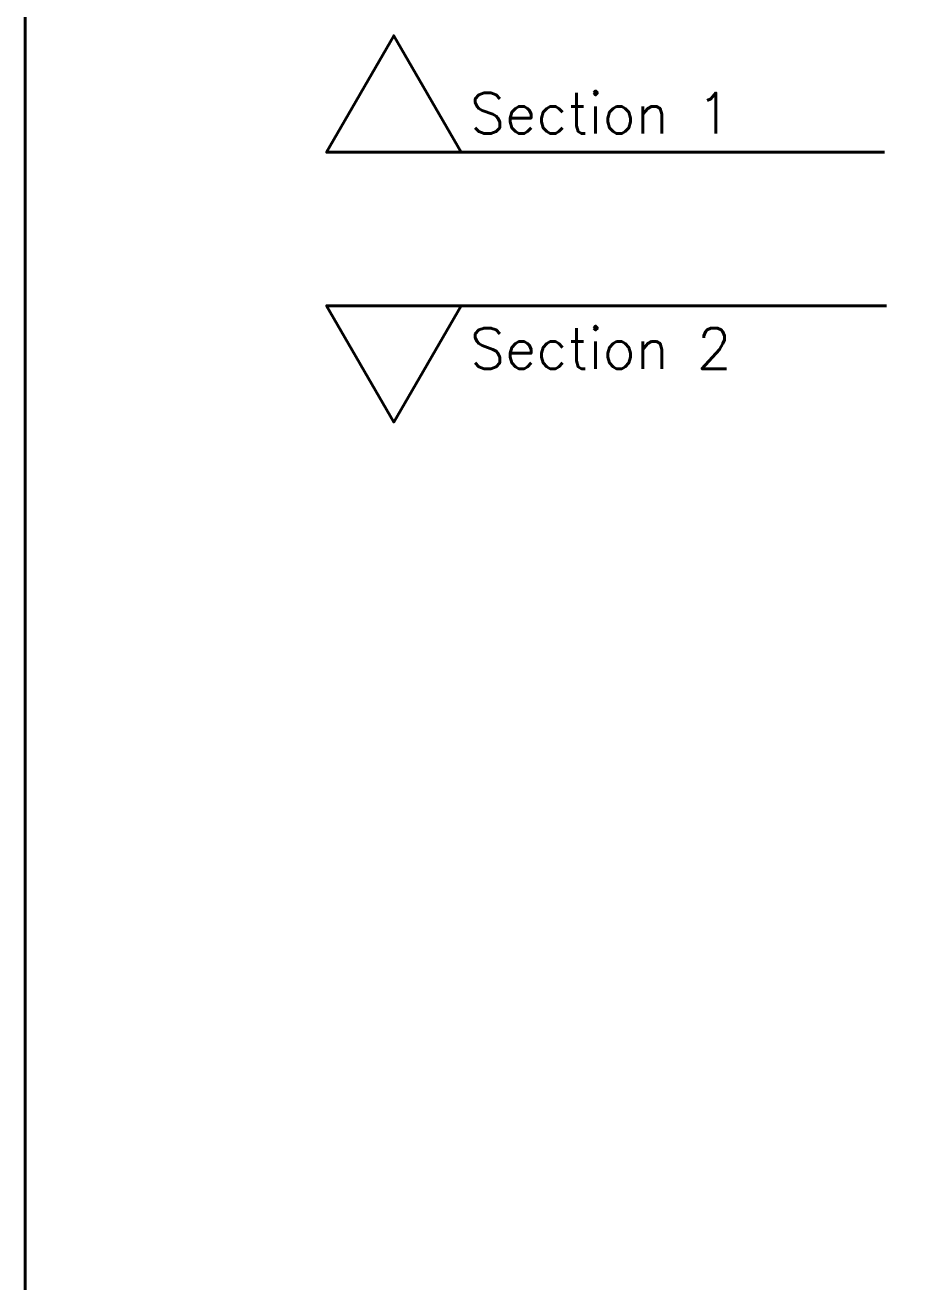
# Model space of a CAD drawing. Header units: inches. Extents: x 4017 to 5703, y -944 to 2840.
# Drawn here: x 4016.5 to 4102.7, y 1238.1 to 1361.7 of the extents above; entities that cross this region are included whole.
import ezdxf

# ---------------------------------------------------------------- set-up
doc = ezdxf.new("R2010")
doc.units = ezdxf.units.IN
doc.header["$MEASUREMENT"] = 0
doc.layers.add('A-dim-work', color=8, linetype='Continuous')
doc.styles.add('ENGLISH', font='romans.shx', dxfattribs={"height": 2})

msp = doc.modelspace()

# ---------------------------------------------------------------- linework, layer by layer
at = {"layer": 'A-dim-work', "color": 6, "lineweight": 40, "ltscale": 20}
for p, q in [((4101.03, 1349.21), (4046.16, 1349.21)), ((4101.2, 1334.12), (4046.16, 1334.12))]:
    msp.add_line(p, q, dxfattribs=at)
for points in [[(4016.52, 1149.28), (4016.52, 1961.78), (5702.9, 1961.78), (5702.9, 1149.28)], [(4052.77, 1349.21), (4059.38, 1349.21), (4052.77, 1360.66), (4046.16, 1349.21)], [(4052.77, 1334.12), (4059.38, 1334.12), (4052.77, 1322.67), (4046.16, 1334.12)]]:
    msp.add_lwpolyline(points, close=True, dxfattribs=at)

# ---------------------------------------------------------------- texts
at = {"layer": 'A-dim-work', "color": 6, "lineweight": 40, "ltscale": 20, "char_height": 4, "attachment_point": 1, "style": 'ENGLISH'}
for s, insert in [('Section 1', (4060.27, 1355.04)), ('Section 2', (4060.27, 1331.92))]:
    msp.add_mtext_dynamic_manual_height_columns(s, width=28.7349, gutter_width=1, heights=[0], dxfattribs=dict(at, insert=insert))

doc.saveas('drawing.dxf')
